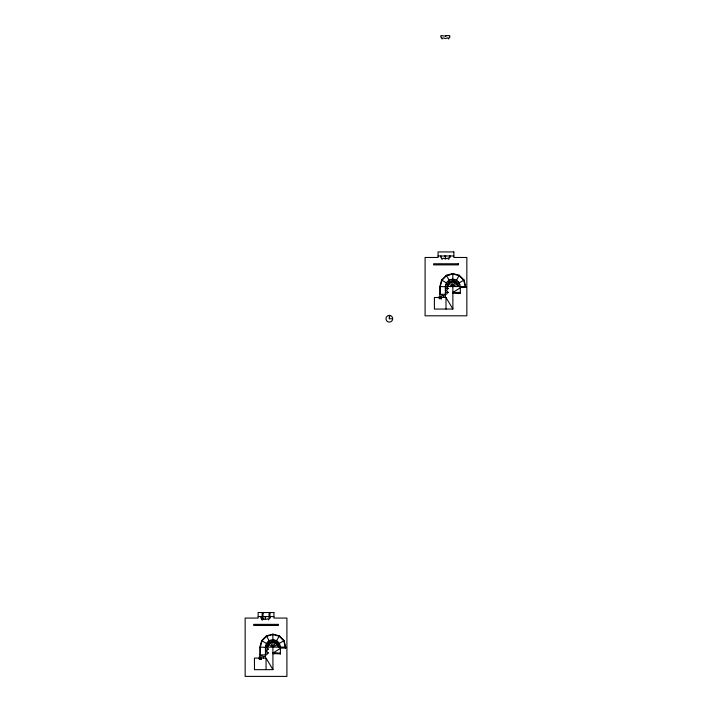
<?xml version="1.0" encoding="UTF-8"?>
<svg xmlns="http://www.w3.org/2000/svg" width="712" height="712" viewBox="0 0 712 712"><rect width="100%" height="100%" fill="white"/><g stroke="black" fill="none" stroke-linecap="round" stroke-linejoin="round"><path stroke-width="1.07" d="M445.312 258.785L443.087 258.216L441.974 259.346L441.413 257.655L440.862 257.655L440.862 255.973M259.925 657.203L259.898 647.172L266.528 647.297L268.531 645.98L267.525 644.048L269.697 643.951L269.786 641.77L271.717 642.776L272.883 640.933L274.058 642.767L275.989 641.761L276.087 643.933L278.258 644.022L277.262 645.953L279.095 647.119M439.865 296.61L439.838 286.58L446.46 286.705L448.471 285.387L447.456 283.456L449.637 283.358L449.726 281.187L451.657 282.183L452.823 280.341L453.998 282.175L455.92 281.169L456.027 283.34L458.199 283.429L457.193 285.361L459.035 286.527M392.695 318.745L389.339 318.745L389.749 315.416M259.898 647.172L261.624 640.667L266.368 635.896L272.865 634.134L279.371 635.861L284.141 640.604L285.904 648.062L280.377 648.08M274.058 642.767L274.752 640.159M439.838 286.58L441.565 280.074L446.308 275.304L452.805 273.542L459.311 275.268L464.082 280.012L465.844 287.479L460.308 287.488M453.998 282.175L454.683 279.567M459.311 275.268L452.841 286.544L441.565 280.074M279.371 635.861L272.901 647.137L261.624 640.667M445.374 290.434L446.335 290.425L448.168 288.493L446.46 286.705M446.335 290.425L448.177 292.356L446.344 294.296L439.856 294.314L443.273 295.889L445.392 295.889M265.434 651.026L266.395 651.017L268.228 649.077L266.528 647.297M266.395 651.017L268.237 652.948L266.404 654.889L259.916 654.907L263.342 656.482L265.451 656.482M456.027 283.34L457.932 281.427M276.087 643.933L277.992 642.019M452.85 293.13L460.326 293.113L452.85 292.472L460.317 287.826M272.918 653.723L280.386 653.705L272.918 653.055L280.377 648.418M464.082 280.012L452.841 286.544L446.308 275.304M284.141 640.604L272.901 647.137L266.368 635.896M444.751 255.973L445.312 256.712L445.863 255.973M264.82 616.565L265.371 617.304L265.932 616.565M448.329 275.17L449.219 274.93M451.426 274.334L452.805 273.96L459.098 275.633L463.717 280.225L465.417 287.479M452.289 274.102L446.522 275.66L441.93 280.279L440.256 286.58L440.274 294.314M457.193 285.361L459.801 284.658M277.262 645.953L279.869 645.25M263.422 618.808L265.371 619.511L267.596 618.808L268.709 619.938L269.269 618.247L269.821 618.247L269.821 616.565M446.638 286.562L465.835 286.509M445.365 288.493L448.168 288.493M445.383 292.365L448.177 292.356M452.85 292.472L460.326 292.445M439.304 296.61L441.387 296.61L441.395 298.702L439.304 298.702L439.304 296.61L441.182 298.702L441.395 296.797M439.304 297.491L434.391 297.5L434.418 309.088L452.894 309.044L452.805 273.542M441.395 297.483L445.979 297.474L452.894 309.044M266.697 647.155L285.904 647.101M265.434 649.086L268.228 649.077M265.442 652.957L268.237 652.948M272.918 653.055L280.386 653.038M259.364 657.203L261.455 657.203L261.455 659.294L259.373 659.294L259.364 657.203L261.242 659.294L261.455 657.39M259.364 658.084L254.451 658.093L254.478 669.681L272.954 669.636L272.865 634.134M261.455 658.075L266.039 658.066L266.065 669.654M438.076 255.973L453.864 255.973M448.987 257.477L449.868 257.477L449.868 255.67M258.136 616.565L273.924 616.565M261.758 619.378L261.482 618.247L260.921 618.247L260.921 616.565M262.87 619.378L262.31 619.938M445.863 284.693L448.471 285.387M265.923 645.286L268.531 645.98M439.304 298.506L439.304 296.833L441.182 298.702L439.491 296.61M259.364 659.098L259.364 657.416L261.242 659.294L259.551 657.203M447.723 281.454L449.637 283.358M267.783 642.046L269.697 643.951M266.181 658.306L272.954 669.636M450.954 279.576L451.657 282.183M271.014 640.168L271.717 642.776M441.395 298.462L441.137 296.61L441.395 298.702M261.455 659.054L261.206 657.203L261.455 659.294M460.326 293.442L460.308 286.527L459.302 282.789L456.552 280.065L452.814 279.068L449.085 280.083L446.353 282.824L445.365 286.562L445.392 297.474M445.979 297.474L446.006 309.061M443.273 295.889L443.282 297.483M285.485 648.071L283.776 640.818L279.157 636.225L272.865 634.552L266.582 636.252L261.989 640.871L260.316 647.163L260.343 654.889M280.394 654.025L280.377 647.119L279.362 643.381L276.621 640.658L272.883 639.661L269.145 640.675L266.422 643.417L265.425 647.155L265.451 658.066M263.342 656.482L263.342 658.066M449.762 255.973L449.762 257.655L449.21 257.655L448.649 259.346L447.537 258.216L445.312 258.919L445.312 256.712M389.339 315.389L389.339 318.745M265.371 617.304L265.371 619.511M263.146 618.808L263.146 619.378M262.034 619.378L262.034 619.938M445.863 36.161L440.862 35.6L440.862 37.282L441.413 37.282L441.974 38.973L443.087 37.852L445.312 38.555L447.537 37.852L448.649 38.973L449.21 37.282L449.762 37.282L449.762 35.6L445.863 35.6L445.863 36.161M453.864 251.932L438.076 251.932L438.076 257.477L425.091 257.477L425.091 315.808L466.849 315.808L466.849 257.477L453.864 257.477L453.864 251.932M458.314 263.778L433.626 263.778L433.626 264.882L458.314 264.882L458.314 263.778M273.924 612.525L258.136 612.525L258.136 618.069L245.15 618.069L245.15 676.4L286.909 676.4L286.909 618.069L273.924 618.069L273.924 612.525M263.013 613.539L262.132 613.539L262.132 618.069L263.013 618.069L263.013 613.539M269.928 613.539L269.047 613.539L269.047 618.069L269.928 618.069L269.928 613.539M278.374 624.371L253.686 624.371L253.686 625.474L278.374 625.474L278.374 624.371M387.524 321.575A3.364 3.364 0 0 0 392.695 318.905A3.364 3.364 0 0 0 387.8 315.763A3.364 3.364 0 0 0 387.524 321.575"/></g></svg>
